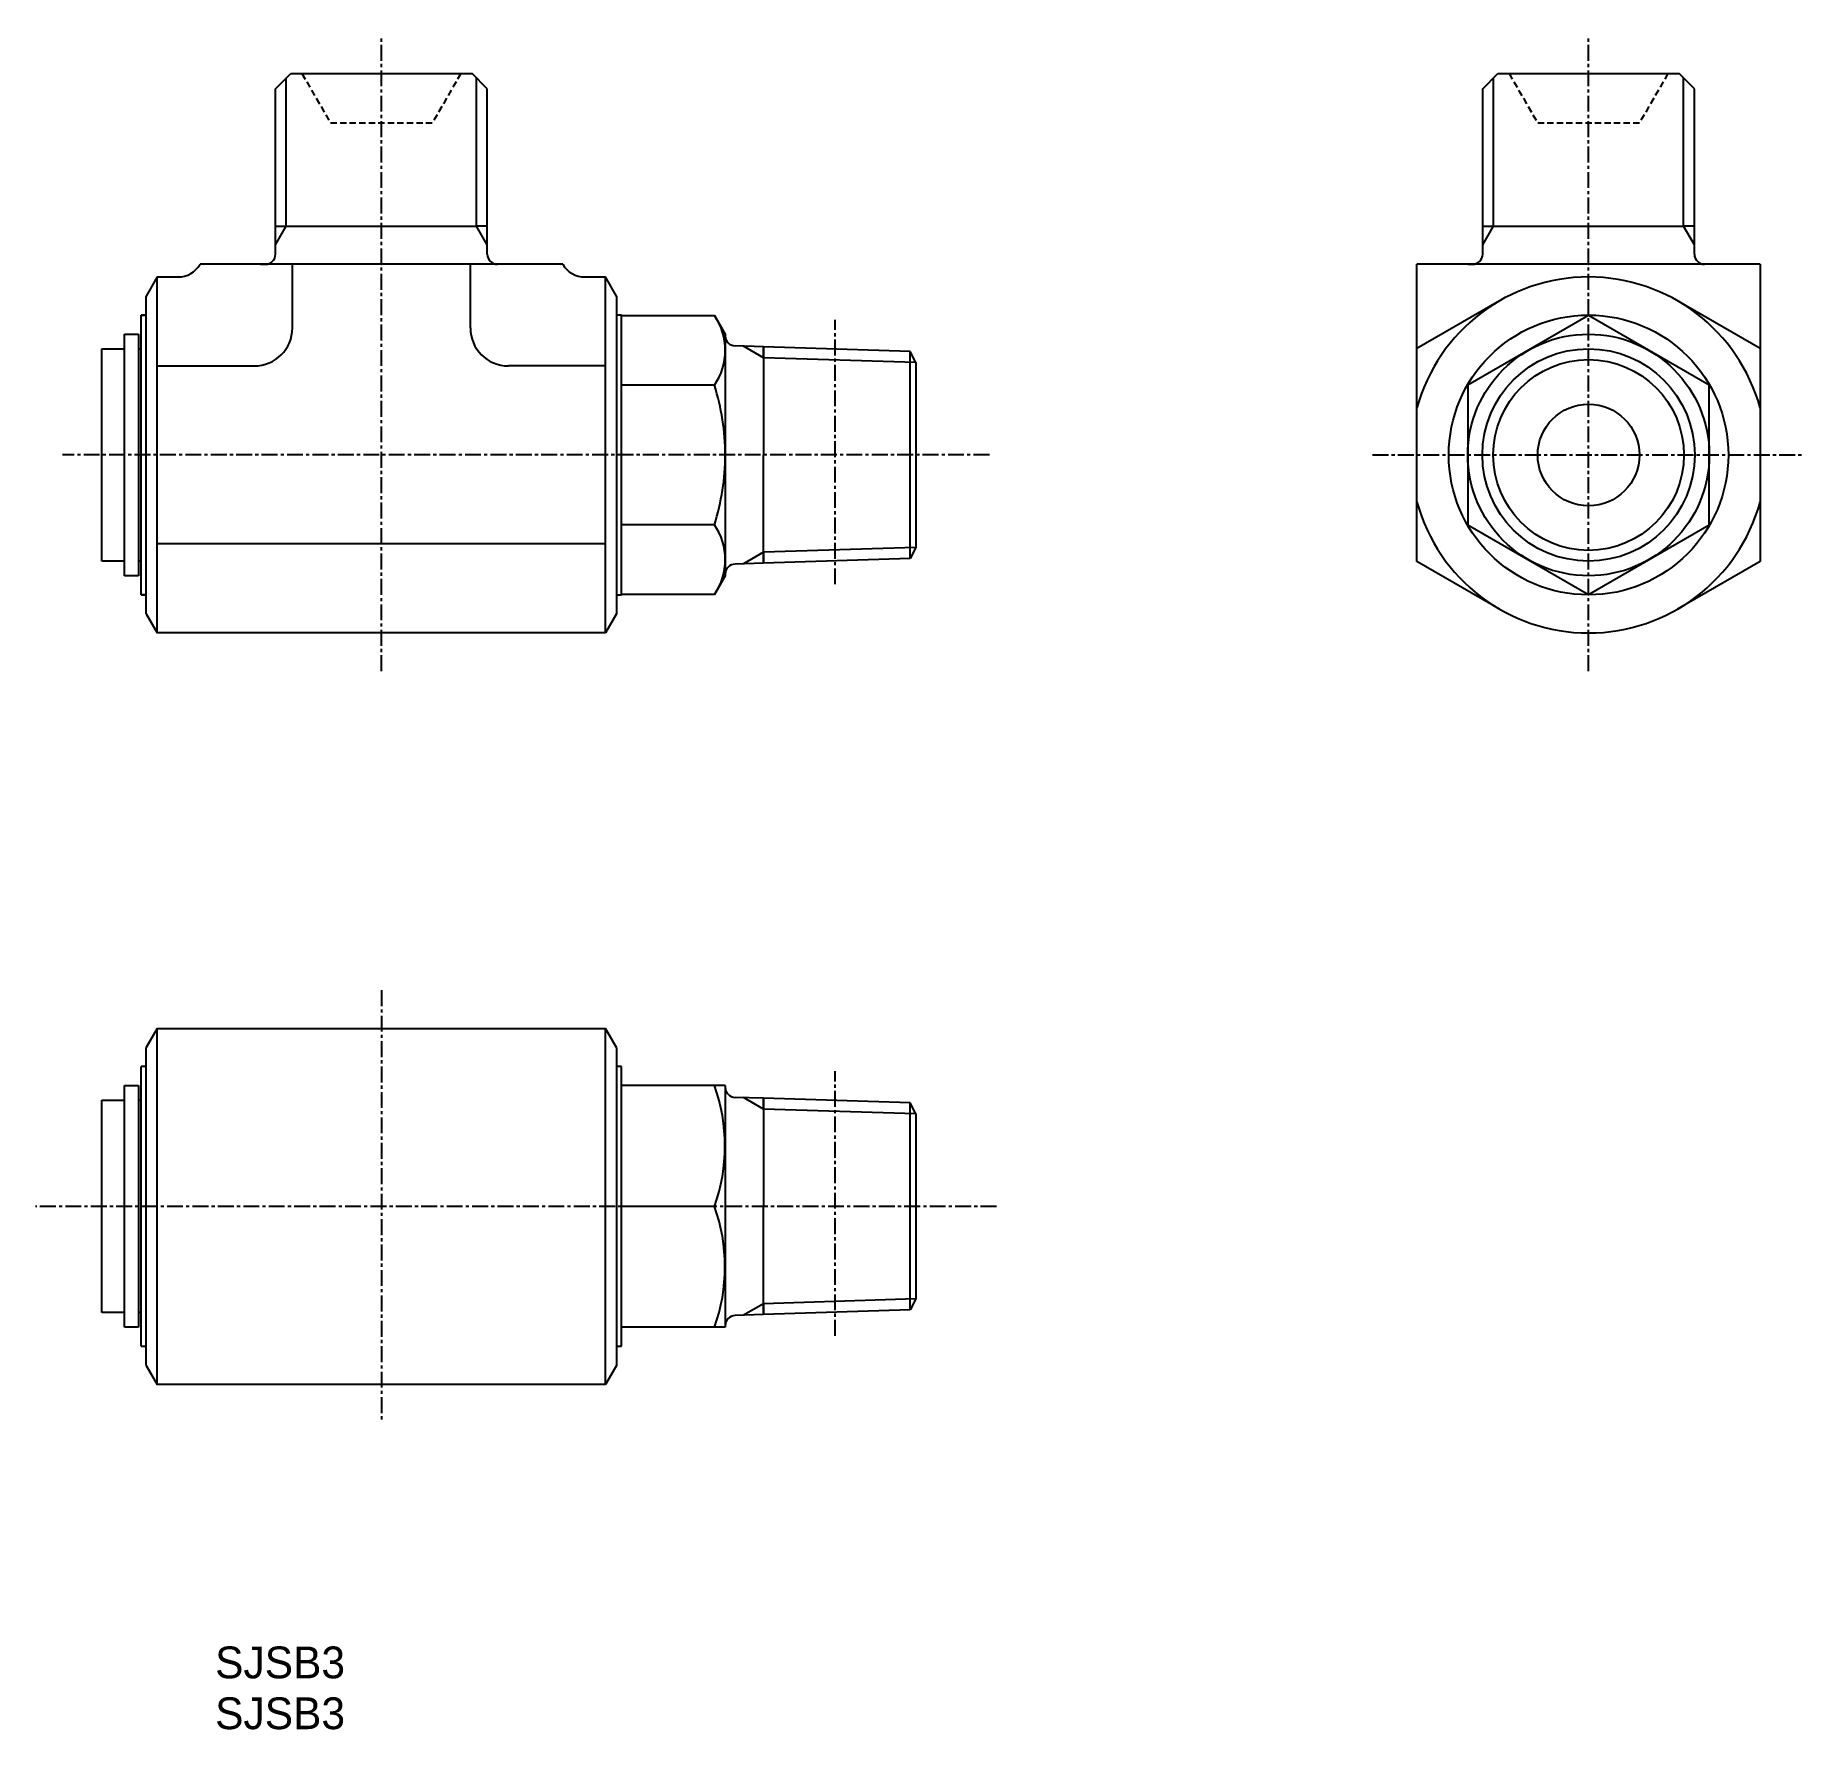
# Model space of a CAD drawing. Extents: x 742 to 882, y 122 to 256.
import ezdxf

# ---------------------------------------------------------------- set-up
doc = ezdxf.new("R2010")
doc.units = 0
doc.linetypes.add('CENTER', pattern=[2, 1.25, -0.25, 0.25, -0.25])
doc.linetypes.add('DASHED', pattern=[0.75, 0.5, -0.25])
doc.layers.get('0').update_dxf_attribs({"linetype": 'CONTINUOUS'})
doc.layers.add('CENTER', color=1, linetype='CENTER')
doc.layers.add('ITTEN', color=1, linetype='CENTER')

msp = doc.modelspace()

# ---------------------------------------------------------------- linework, layer by layer
at = {"color": 7, "linetype": 'CONTINUOUS'}
for p, q in [((761.23, 251.4), (762.43, 252.6)), ((762.43, 252.6), (769.56, 252.6)), ((769.56, 252.6), (776.69, 252.6)), ((777.89, 251.4), (776.69, 252.6)), ((856.2, 251.4), (857.4, 252.6)), ((857.4, 252.6), (864.53, 252.6)), ((864.53, 252.6), (871.66, 252.6)), ((872.86, 251.4), (871.66, 252.6)), ((761.23, 238.4), (761.23, 251.4)), ((777.89, 238.4), (777.89, 251.4)), ((856.2, 238.4), (856.2, 251.4)), ((872.86, 238.4), (872.86, 251.4)), ((761.23, 240.6), (777.03, 240.6)), ((777.89, 240.6), (777.03, 240.6)), ((856.2, 240.6), (872, 240.6)), ((872.86, 240.6), (872, 240.6)), ((783.83, 237.6), (755.29, 237.6)), ((760.06, 237.6), (760.43, 237.6)), ((762.56, 232.6), (762.56, 237.6)), ((776.56, 232.6), (776.56, 237.6)), ((779.06, 237.6), (778.69, 237.6)), ((878.03, 237.6), (851.03, 237.6)), ((851.03, 214.23), (851.03, 237.6)), ((855.03, 237.6), (855.4, 237.6)), ((874.03, 237.6), (873.66, 237.6)), ((878.03, 237.6), (878.03, 214.23)), ((751.93, 236.6), (751.06, 235.1)), ((751.93, 236.6), (753.56, 236.6)), ((751.93, 208.6), (751.93, 236.6)), ((785.56, 236.6), (787.19, 236.6)), ((787.19, 208.6), (787.19, 236.6)), ((788.06, 235.1), (787.19, 236.6)), ((751.06, 210.1), (751.06, 235.1)), ((788.06, 235.1), (788.06, 210.1)), ((857.53, 234.72), (851.03, 230.97)), ((878.03, 230.97), (871.53, 234.72)), ((750.66, 211.6), (750.66, 233.6)), ((750.66, 211.6), (750.66, 233.6)), ((751.06, 233.6), (750.66, 233.6)), ((750.66, 233.6), (751.06, 233.6)), ((751.06, 211.6), (751.06, 233.6)), ((788.46, 233.6), (788.06, 233.6)), ((788.46, 211.6), (788.46, 233.6)), ((788.46, 211.63), (788.46, 233.57)), ((788.46, 233.57), (795.76, 233.57)), ((795.76, 233.57), (796.61, 232.1)), ((749.36, 213.1), (749.36, 232.1)), ((749.36, 232.1), (750.46, 232.1)), ((750.46, 232.1), (750.46, 213.1)), ((796.61, 232.1), (796.61, 222.6)), ((799.61, 231.11), (797.39, 231.18)), ((811.16, 230.74), (799.61, 231.11)), ((799.61, 231.11), (799.61, 222.6)), ((799.61, 230.26), (799.61, 231.11)), ((747.56, 214.25), (747.56, 230.95)), ((747.56, 230.95), (749.36, 230.95)), ((750.46, 230.95), (750.66, 230.95)), ((811.16, 214.45), (811.16, 230.74)), ((811.61, 229.87), (811.16, 230.74)), ((811.61, 229.87), (811.61, 215.32)), ((751.93, 229.6), (759.56, 229.6)), ((787.19, 229.6), (779.56, 229.6)), ((795.76, 228.08), (788.46, 228.08)), ((796.61, 222.6), (796.61, 213.1)), ((799.61, 214.08), (799.61, 222.6)), ((795.76, 217.11), (788.46, 217.11)), ((787.19, 215.6), (751.93, 215.6)), ((799.61, 214.93), (799.61, 214.08)), ((811.16, 214.45), (799.61, 214.09)), ((811.61, 215.32), (811.16, 214.45)), ((749.36, 214.25), (747.56, 214.25)), ((750.46, 213.1), (749.36, 213.1)), ((750.66, 214.25), (750.46, 214.25)), ((796.61, 213.1), (795.76, 211.63)), ((799.61, 214.09), (797.39, 214.02)), ((857.53, 210.47), (851.03, 214.23)), ((878.03, 214.23), (871.53, 210.47)), ((750.66, 211.6), (751.06, 211.6)), ((751.06, 211.6), (750.66, 211.6)), ((788.06, 211.6), (788.46, 211.6)), ((795.76, 211.63), (788.46, 211.63)), ((751.06, 210.1), (751.93, 208.6)), ((788.06, 210.1), (787.19, 208.6)), ((787.19, 208.6), (751.93, 208.6)), ((751.93, 177.5), (751.06, 176)), ((751.93, 149.5), (751.93, 177.5)), ((751.93, 177.5), (787.19, 177.5)), ((787.19, 149.5), (787.19, 177.5)), ((788.06, 176), (787.19, 177.5)), ((751.06, 151), (751.06, 176)), ((788.06, 176), (788.06, 151)), ((750.66, 152.5), (750.66, 174.5)), ((751.06, 174.5), (750.66, 174.5)), ((751.06, 152.5), (751.06, 174.5)), ((788.46, 174.5), (788.06, 174.5)), ((788.46, 152.5), (788.46, 174.5)), ((788.46, 152.53), (788.46, 174.47)), ((749.36, 154), (749.36, 173)), ((749.36, 173), (750.46, 173)), ((750.46, 173), (750.46, 154)), ((796.61, 173), (788.46, 173)), ((796.61, 173), (796.61, 163.5)), ((747.56, 155.15), (747.56, 171.85)), ((747.56, 171.85), (749.36, 171.85)), ((750.46, 171.85), (750.66, 171.85)), ((799.61, 172.02), (797.39, 172.08)), ((799.61, 172.02), (799.61, 163.5)), ((799.61, 171.17), (799.61, 172.02)), ((811.16, 171.65), (799.61, 172.01)), ((811.16, 155.36), (811.16, 171.65)), ((811.61, 170.78), (811.16, 171.65)), ((811.61, 170.78), (811.61, 156.23)), ((795.76, 163.5), (788.46, 163.5)), ((796.61, 163.5), (796.61, 154)), ((799.61, 154.99), (799.61, 163.5)), ((811.61, 156.23), (811.16, 155.36)), ((749.36, 155.15), (747.56, 155.15)), ((750.66, 155.15), (750.46, 155.15)), ((799.61, 154.99), (797.39, 154.92)), ((799.61, 155.84), (799.61, 154.99)), ((811.16, 155.36), (799.61, 154.99)), ((750.46, 154), (749.36, 154)), ((796.61, 154), (788.46, 154)), ((750.66, 152.5), (751.06, 152.5)), ((788.06, 152.5), (788.46, 152.5)), ((751.06, 151), (751.93, 149.5)), ((788.06, 151), (787.19, 149.5)), ((787.19, 149.5), (751.93, 149.5))]:
    msp.add_line(p, q, dxfattribs=at)
at = {"color": 3, "linetype": 'CONTINUOUS'}
for p, q in [((762.08, 240.6), (762.08, 252.25)), ((777.03, 240.6), (777.03, 252.25)), ((857.05, 240.6), (857.05, 252.25)), ((872, 240.6), (872, 252.25)), ((761.23, 239.12), (762.08, 240.6)), ((777.89, 239.12), (777.03, 240.6)), ((856.2, 239.12), (857.05, 240.6)), ((872.86, 239.12), (872, 240.6)), ((799.61, 230.25), (798.04, 231.16)), ((811.61, 229.87), (799.61, 230.25)), ((799.61, 214.95), (798.04, 214.04)), ((811.61, 215.32), (799.61, 214.95)), ((799.61, 171.15), (798.04, 172.06)), ((811.61, 170.78), (799.61, 171.15)), ((811.61, 156.23), (799.61, 155.85)), ((799.61, 155.85), (798.04, 154.95))]:
    msp.add_line(p, q, dxfattribs=at)
at = {"color": 3, "linetype": 'DASHED'}
for p, q in [((763.31, 252.6), (765.56, 248.7)), ((775.81, 252.6), (773.56, 248.7)), ((858.28, 252.6), (860.53, 248.7)), ((870.78, 252.6), (868.53, 248.7)), ((773.56, 248.7), (765.56, 248.7)), ((868.53, 248.7), (860.53, 248.7))]:
    msp.add_line(p, q, dxfattribs=at)
at = {"color": 7, "linetype": 'CONTINUOUS'}
msp.add_lwpolyline([(874.03, 228.08), (864.53, 233.57), (855.03, 228.08), (855.03, 217.11), (864.53, 211.63), (874.03, 217.11)], close=True, dxfattribs=at)
for radius in [11, 9.5, 8.35, 4]:
    msp.add_circle((864.53, 222.6), radius, dxfattribs=at)
at = {"color": 3, "linetype": 'CONTINUOUS'}
msp.add_circle((864.53, 222.6), 7.5, dxfattribs=at)
at = {"color": 7, "linetype": 'CONTINUOUS'}
for centre, radius, start, end in [((760.43, 238.4), 0.8, 270, 0), ((778.69, 238.4), 0.8, 180, 270), ((855.4, 238.4), 0.8, 270, 0), ((873.66, 238.4), 0.8, 180, 270), ((753.56, 238.6), 2, 270, 330), ((785.56, 238.6), 2, 210, 270), ((864.53, 222.6), 14, 15.3589, 164.6411), ((759.56, 232.6), 3, 270, 0), ((779.56, 232.6), 3, 180, 270), ((791.75, 230.83), 4.86, 325.6158, 34.3842), ((797.41, 231.98), 0.8, 180, 268.34), ((778.46, 222.6), 18.15, 0, 17.588), ((778.46, 222.6), 18.15, 342.412, 0), ((864.53, 222.6), 14, 195.3589, 344.6411), ((791.75, 214.37), 4.86, 325.6158, 34.3842), ((797.41, 213.22), 0.8, 91.66, 180), ((782.44, 168.25), 14.15, 340.3785, 19.6215), ((797.41, 172.88), 0.8, 180, 268.34), ((782.44, 158.75), 14.15, 340.3785, 19.6215), ((797.41, 154.12), 0.8, 91.66, 180)]:
    msp.add_arc(centre, radius, start, end, dxfattribs=at)
for p in [(769.56, 237.6), (864.53, 237.6)]:
    msp.add_point(p, dxfattribs=at)
at = {"layer": 'CENTER', "color": 1, "linetype": 'CENTER'}
for p, q in [((864.53, 205.6), (864.53, 255.6)), ((805.26, 212.43), (805.26, 233.24)), ((817.39, 222.6), (744.46, 222.6)), ((847.53, 222.6), (881.53, 222.6)), ((805.26, 153.33), (805.26, 174.14)), ((817.95, 163.5), (742.34, 163.5))]:
    msp.add_line(p, q, dxfattribs=at)
at = {"layer": 'ITTEN'}
for p, q in [((769.56, 205.6), (769.56, 255.6)), ((769.56, 180.5), (769.56, 146.5))]:
    msp.add_line(p, q, dxfattribs=at)

# ---------------------------------------------------------------- texts
for p in [(756.48, 126.39), (756.48, 122.39)]:
    msp.add_text('SJSB3', height=2.5).set_placement(p)

doc.saveas('drawing.dxf')
